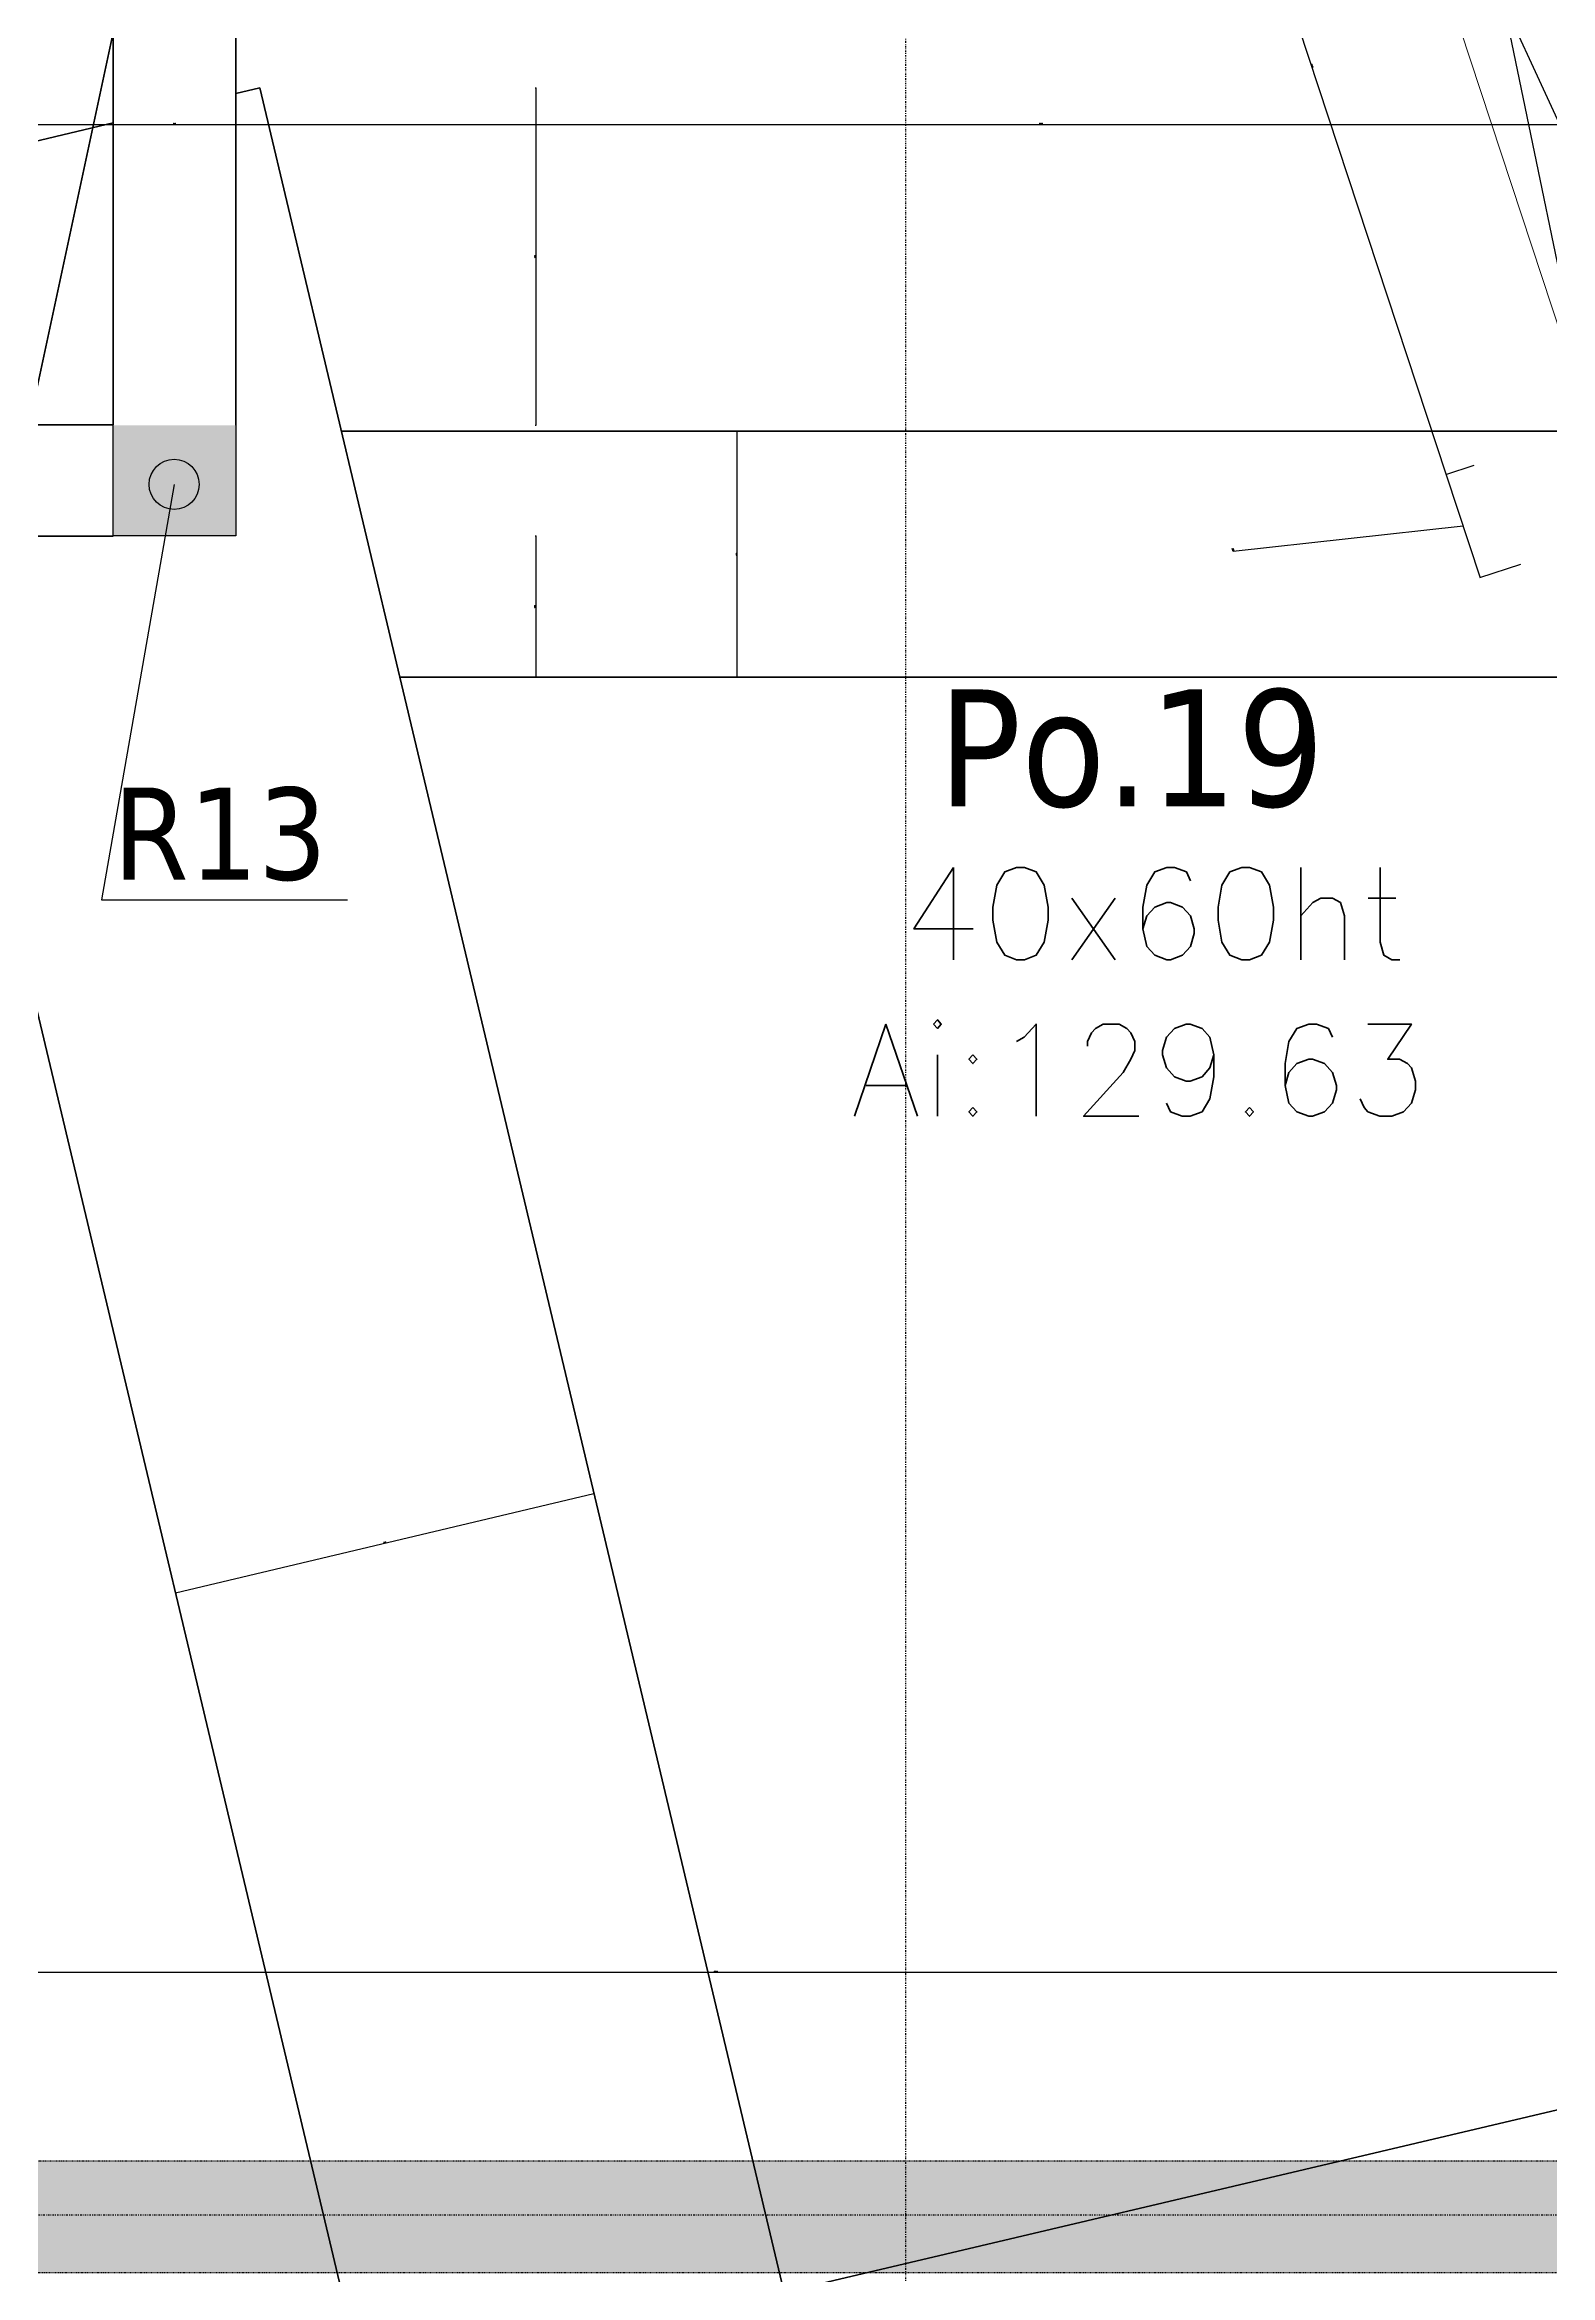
# Model space of a CAD drawing. Extents: x -12912 to 27386, y 1818 to 8189.
# Drawn here: x 1058.2 to 1303.3, y 6630.1 to 6992.9 of the extents above; entities that cross this region are included whole.
import ezdxf

# ---------------------------------------------------------------- set-up
doc = ezdxf.new("R2010")
doc.units = 0
doc.header["$MEASUREMENT"] = 0
for name, pattern in [('CACHE2', [4.7625, 3.175, -1.5875]), ('GrDotted', [0.4, 0.1, -0.1, 0.1, -0.1]), ('GrFeatureAxis', [0.85, 0.25, -0.2, 0.1, -0.2, 0.1]), ('STRICHPUNKT2_S11', [0.9, 0.7, -0.1, 0, -0.1])]:
    doc.linetypes.add(name, pattern=pattern)
doc.layers.get('0').update_dxf_attribs({"linetype": 'CONTINUOUS'})
doc.layers.get('DEFPOINTS').update_dxf_attribs({"linetype": 'CONTINUOUS'})
for name, color, linetype, lineweight in [('STR_AXES', 4, 'STRICHPUNKT2_S11', 25), ('STR_DALLES', 103, 'CONTINUOUS', 35), ('STR_dob_dalles', 130, 'CONTINUOUS', 35), ('STR_POUTRES', 102, 'CONTINUOUS', 35), ('STR_VOILES', 6, 'CONTINUOUS', 70)]:
    doc.layers.add(name, color=color, linetype=linetype, lineweight=lineweight)
for name, color, linetype in [('STR_AXES_REPERE', 1, 'CONTINUOUS'), ('STR_COTATION', 1, 'CONTINUOUS'), ('STR_dob_liaisons_voiles', 23, 'CONTINUOUS'), ('STR_OPENING', 161, 'CONTINUOUS'), ('STR_SURCH', 9, 'CACHE2'), ('STR_TXT', 102, 'CONTINUOUS')]:
    doc.layers.add(name, color=color, linetype=linetype)
doc.styles.add('EPAIS', font='TAHOMA.TTF')
doc.styles.add('FIN', font='romans.shx')
doc.styles.add('GrDimensions', font='simplex.shx')
doc.dimstyles.new('GrDimensions', dxfattribs={"dimtxt": 0.09, "dimasz": 0.05, "dimexe": 0.07, "dimexo": 0, "dimgap": 0.05, "dimtad": 1, "dimzin": 0, "dimdsep": 46, "dimtxsty": 'GrDimensions', "dimblk": 'ARCHTICK', "dimblk1": 'ARCHTICK', "dimblk2": 'ARCHTICK', "dimcen": 0.09, "dimadec": 0, "dimazin": 0, "dimtfac": 1, "dimtdec": 4, "dimtmove": 0, "dimatfit": 3, "dimldrblk": 'OPEN30', "dimfxl": 0, "dimtolj": 1, "dimtzin": 0, "dimarcsym": 0})
doc.dimstyles.new('nOVO', dxfattribs={"dimscale": 1.3, "dimtxt": 0.09, "dimasz": 0.05, "dimexe": 0.07, "dimexo": 0, "dimgap": 0.05, "dimtad": 1, "dimzin": 0, "dimdsep": 46, "dimtxsty": 'GrDimensions', "dimblk": 'ARCHTICK', "dimcen": 0.09, "dimadec": 0, "dimazin": 0, "dimtfac": 1, "dimtmove": 0, "dimatfit": 3, "dimldrblk": 'OPEN30', "dimfxl": 0, "dimtolj": 1, "dimtzin": 0, "dimarcsym": 0})
doc.dimstyles.new('Novo_MALKO', dxfattribs={"dimscale": 1.3, "dimtxt": 0.09, "dimasz": 0.05, "dimexe": 0.07, "dimexo": 0, "dimgap": 0.05, "dimtad": 1, "dimdec": 0, "dimlfac": 100, "dimzin": 0, "dimdsep": 46, "dimtxsty": 'GrDimensions', "dimblk": 'ARCHTICK', "dimcen": 0.09, "dimadec": 0, "dimazin": 0, "dimtfac": 1, "dimtdec": 0, "dimtmove": 0, "dimatfit": 3, "dimldrblk": 'OPEN30', "dimfxl": 0, "dimtolj": 1, "dimtzin": 0, "dimarcsym": 0})

# ---------------------------------------------------------------- blocks, each defined once
blk = doc.blocks.new('_ArchTick')
at = {"color": 0, "linetype": 'ByBlock', "const_width": 0.15}
blk.add_lwpolyline([(-0.5, -0.5), (0.5, 0.5)], dxfattribs=at)
blk = doc.blocks.new('*D107')
at = {"layer": 'DEFPOINTS', "color": 0, "ltscale": 4.5}
for p in [(1069.36, 6979.94), (580.02, 6931.01), (1069.36, 6931.06)]:
    blk.add_point(p, dxfattribs=at)
at = {"layer": 'STR_COTATION', "color": 0, "lineweight": -2, "ltscale": 4.5}
for p, q in [((580.02, 6979.85), (580.02, 6980.03)), ((580.02, 6979.94), (1069.36, 6979.94)), ((1069.36, 6979.85), (1069.36, 6980.03))]:
    blk.add_line(p, q, dxfattribs=at)
at = {"layer": 'STR_COTATION', "color": 0, "lineweight": -2, "ltscale": 4.5, "xscale": 0.065, "yscale": 0.065, "zscale": 0.065, "rotation": 180}
blk.add_blockref('_ArchTick', (580.02, 6979.94), dxfattribs=at)
at = {"layer": 'STR_COTATION', "color": 0, "lineweight": -2, "ltscale": 4.5, "xscale": 0.065, "yscale": 0.065, "zscale": 0.065}
blk.add_blockref('_ArchTick', (1069.36, 6979.94), dxfattribs=at)
at = {"layer": 'STR_COTATION', "color": 0, "ltscale": 4.5, "insert": (824.69, 6980.06), "char_height": 0.117, "attachment_point": 5, "style": 'GrDimensions'}
blk.add_mtext('\\A1;489.34', dxfattribs=at)
blk = doc.blocks.new('_Open30')
at = {"color": 0, "linetype": 'ByBlock', "lineweight": -2}
for p, q in [((-1, 0.3), (0, 0)), ((0, 0), (-1, -0.3)), ((0, 0), (-1, 0))]:
    blk.add_line(p, q, dxfattribs=at)
blk = doc.blocks.new('*D108')
at = {"layer": 'DEFPOINTS', "color": 0, "ltscale": 4.5}
for p in [(1089.36, 6979.94), (1069.36, 6931.06), (1089.36, 6931.01)]:
    blk.add_point(p, dxfattribs=at)
at = {"layer": 'STR_COTATION', "color": 0, "lineweight": -2, "ltscale": 4.5}
for p, q in [((1069.36, 6979.85), (1069.36, 6980.03)), ((1069.36, 6979.94), (1089.36, 6979.94)), ((1089.36, 6979.85), (1089.36, 6980.03))]:
    blk.add_line(p, q, dxfattribs=at)
at = {"layer": 'STR_COTATION', "color": 0, "lineweight": -2, "ltscale": 4.5, "xscale": 0.065, "yscale": 0.065, "zscale": 0.065, "rotation": 180}
blk.add_blockref('_ArchTick', (1069.36, 6979.94), dxfattribs=at)
at = {"layer": 'STR_COTATION', "color": 0, "lineweight": -2, "ltscale": 4.5, "xscale": 0.065, "yscale": 0.065, "zscale": 0.065}
blk.add_blockref('_ArchTick', (1089.36, 6979.94), dxfattribs=at)
at = {"layer": 'STR_COTATION', "color": 0, "ltscale": 4.5, "insert": (1079.36, 6980.06), "char_height": 0.117, "attachment_point": 5, "style": 'GrDimensions'}
blk.add_mtext('\\A1;2000', dxfattribs=at)
blk = doc.blocks.new('*D156')
at = {"layer": 'DEFPOINTS', "color": 0, "ltscale": 4.5}
for p in [(1351.36, 6979.94), (1351.36, 6976.98), (1089.36, 6931.01)]:
    blk.add_point(p, dxfattribs=at)
at = {"layer": 'STR_COTATION', "color": 0, "lineweight": -2, "ltscale": 4.5}
for p, q in [((1089.36, 6979.85), (1089.36, 6980.03)), ((1089.36, 6979.94), (1351.36, 6979.94)), ((1351.36, 6979.85), (1351.36, 6980.03))]:
    blk.add_line(p, q, dxfattribs=at)
at = {"layer": 'STR_COTATION', "color": 0, "lineweight": -2, "ltscale": 4.5, "xscale": 0.065, "yscale": 0.065, "zscale": 0.065, "rotation": 180}
blk.add_blockref('_ArchTick', (1089.36, 6979.94), dxfattribs=at)
at = {"layer": 'STR_COTATION', "color": 0, "lineweight": -2, "ltscale": 4.5, "xscale": 0.065, "yscale": 0.065, "zscale": 0.065}
blk.add_blockref('_ArchTick', (1351.36, 6979.94), dxfattribs=at)
at = {"layer": 'STR_COTATION', "color": 0, "ltscale": 4.5, "insert": (1220.36, 6980.06), "char_height": 0.117, "attachment_point": 5, "style": 'GrDimensions'}
blk.add_mtext('\\A1;262.00', dxfattribs=at)
blk = doc.blocks.new('*D229')
at = {"layer": 'DEFPOINTS', "color": 0, "linetype": 'Continuous'}
for p in [(1649.02, 6679.37), (1649.02, 6675.03), (685.9, 6648.64)]:
    blk.add_point(p, dxfattribs=at)
at = {"layer": 'STR_COTATION', "color": 0, "linetype": 'Continuous', "lineweight": -2}
for p, q in [((685.9, 6648.64), (685.9, 6679.46)), ((685.9, 6679.37), (1649.02, 6679.37)), ((1649.02, 6675.03), (1649.02, 6679.46))]:
    blk.add_line(p, q, dxfattribs=at)
at = {"layer": 'STR_COTATION', "color": 0, "linetype": 'Continuous', "lineweight": -2, "xscale": 0.065, "yscale": 0.065, "zscale": 0.065, "rotation": 180}
blk.add_blockref('_ArchTick', (685.9, 6679.37), dxfattribs=at)
at = {"layer": 'STR_COTATION', "color": 0, "linetype": 'Continuous', "lineweight": -2, "xscale": 0.065, "yscale": 0.065, "zscale": 0.065}
blk.add_blockref('_ArchTick', (1649.02, 6679.37), dxfattribs=at)
at = {"layer": 'STR_COTATION', "color": 0, "linetype": 'Continuous', "lineweight": -3, "insert": (1167.46, 6679.49), "char_height": 0.117, "attachment_point": 5, "style": 'GrDimensions'}
blk.add_mtext('\\A1;963.12', dxfattribs=at)
blk = doc.blocks.new('*D241')
at = {"layer": 'DEFPOINTS', "color": 0, "linetype": 'Continuous'}
for p in [(1249.66, 7058.29), (1290.79, 6924.44), (1286.29, 6922.96)]:
    blk.add_point(p, dxfattribs=at)
at = {"layer": 'STR_COTATION', "color": 0, "linetype": 'Continuous', "lineweight": -2}
for p, q in [((1249.66, 7058.29), (1242.39, 7055.9)), ((1242.48, 7055.93), (1286.29, 6922.96)), ((1290.79, 6924.44), (1286.2, 6922.93))]:
    blk.add_line(p, q, dxfattribs=at)
at = {"layer": 'STR_COTATION', "color": 0, "linetype": 'Continuous', "lineweight": -2, "xscale": 0.065, "yscale": 0.065, "zscale": 0.065}
for p, rotation in [((1242.48, 7055.93), 108.2373573360459), ((1286.29, 6922.96), 288.2373573360459)]:
    blk.add_blockref('_ArchTick', p, dxfattribs=dict(at, rotation=rotation))
at = {"layer": 'STR_COTATION', "color": 0, "linetype": 'Continuous', "lineweight": -3, "insert": (1264.5, 6989.48), "char_height": 0.117, "attachment_point": 5, "rotation": 288.2374, "style": 'GrDimensions'}
blk.add_mtext('\\A1;140.00', dxfattribs=at)
blk = doc.blocks.new('*D242')
at = {"layer": 'DEFPOINTS', "color": 0, "linetype": 'Continuous'}
for p in [(1290.79, 6924.44), (1291.82, 6906.19), (1298.39, 6908.35)]:
    blk.add_point(p, dxfattribs=at)
at = {"layer": 'STR_COTATION', "color": 0, "linetype": 'Continuous', "lineweight": -2}
for p, q in [((1290.79, 6924.44), (1286.2, 6922.93)), ((1286.29, 6922.96), (1291.82, 6906.19)), ((1289.05, 6914.57), (1251.64, 6910.49)), ((1251.64, 6910.49), (1251.47, 6910.98)), ((1298.39, 6908.35), (1291.73, 6906.16))]:
    blk.add_line(p, q, dxfattribs=at)
at = {"layer": 'STR_COTATION', "color": 0, "linetype": 'Continuous', "lineweight": -2, "xscale": 0.065, "yscale": 0.065, "zscale": 0.065}
for p, rotation in [((1286.29, 6922.96), 108.2373573360459), ((1291.82, 6906.19), 288.2373573360459)]:
    blk.add_blockref('_ArchTick', p, dxfattribs=dict(at, rotation=rotation))
at = {"layer": 'STR_COTATION', "color": 0, "linetype": 'Continuous', "lineweight": -3, "insert": (1251.67, 6910.77), "char_height": 0.117, "attachment_point": 5, "rotation": 288.2374, "style": 'GrDimensions'}
blk.add_mtext('\\A1;1766', dxfattribs=at)
blk = doc.blocks.new('*D741')
at = {"layer": 'DEFPOINTS', "color": 0, "ltscale": 4.5}
for p in [(582.96, 6912.92), (1069.36, 6912.97), (1044.08, 6890.01), (990.58, 6879.99), (1180.52, 6316.71)]:
    blk.add_point(p, dxfattribs=at)
at = {"layer": 'STR_COTATION', "color": 0, "lineweight": -2, "ltscale": 4.5}
blk.add_arc((1038.62, 6912.96), 58.27, 180.0056, 283.3865, dxfattribs=at)
at = {"layer": 'STR_COTATION', "color": 0, "lineweight": -2, "ltscale": 4.5, "xscale": 0.065, "yscale": 0.065, "zscale": 0.065}
for p, rotation in [((980.35, 6912.96), 90.00564943795904), ((1052.11, 6856.28), 13.38652171924021)]:
    blk.add_blockref('_ArchTick', p, dxfattribs=dict(at, rotation=rotation))
at = {"layer": 'STR_COTATION', "color": 0, "ltscale": 4.5, "insert": (1002.58, 6867.34), "char_height": 0.117, "attachment_point": 5, "rotation": 321.6961, "style": 'GrDimensions'}
blk.add_mtext('\\A1;103°', dxfattribs=at)
blk = doc.blocks.new('*D742')
at = {"layer": 'DEFPOINTS', "color": 0, "ltscale": 4.5}
for p in [(1147.06, 6759.65), (1147.62, 6757.27), (1078.96, 6743.44)]:
    blk.add_point(p, dxfattribs=at)
at = {"layer": 'STR_COTATION', "color": 0, "lineweight": -2, "ltscale": 4.5}
for p, q in [((1079.53, 6741.07), (1147.62, 6757.27)), ((1147.6, 6757.36), (1147.65, 6757.18)), ((1079.51, 6741.16), (1079.55, 6740.98))]:
    blk.add_line(p, q, dxfattribs=at)
at = {"layer": 'STR_COTATION', "color": 0, "lineweight": -2, "ltscale": 4.5, "xscale": 0.065, "yscale": 0.065, "zscale": 0.065}
for p, rotation in [((1147.62, 6757.27), 13.38652171922294), ((1079.53, 6741.07), 193.3865217192229)]:
    blk.add_blockref('_ArchTick', p, dxfattribs=dict(at, rotation=rotation))
at = {"layer": 'STR_COTATION', "color": 0, "ltscale": 4.5, "insert": (1113.55, 6749.29), "char_height": 0.117, "attachment_point": 5, "rotation": 13.3865, "style": 'GrDimensions'}
blk.add_mtext('\\A1;7000', dxfattribs=at)
blk = doc.blocks.new('*D743')
at = {"layer": 'DEFPOINTS', "color": 0, "ltscale": 4.5}
for p in [(1093.22, 6985.87), (1089.36, 6931.01), (1138.14, 6931.01)]:
    blk.add_point(p, dxfattribs=at)
at = {"layer": 'STR_COTATION', "color": 0, "lineweight": -2, "ltscale": 4.5}
for p, q in [((1138.04, 6985.87), (1138.23, 6985.87)), ((1138.14, 6985.87), (1138.14, 6931.01)), ((1138.04, 6931.01), (1138.23, 6931.01))]:
    blk.add_line(p, q, dxfattribs=at)
at = {"layer": 'STR_COTATION', "color": 0, "lineweight": -2, "ltscale": 4.5, "xscale": 0.065, "yscale": 0.065, "zscale": 0.065}
for p, rotation in [((1138.14, 6985.87), 90), ((1138.14, 6931.01), 270)]:
    blk.add_blockref('_ArchTick', p, dxfattribs=dict(at, rotation=rotation))
at = {"layer": 'STR_COTATION', "color": 0, "ltscale": 4.5, "insert": (1138.01, 6958.44), "char_height": 0.117, "attachment_point": 5, "rotation": 90, "style": 'GrDimensions'}
blk.add_mtext('\\A1;5485', dxfattribs=at)
blk = doc.blocks.new('*D744')
at = {"layer": 'DEFPOINTS', "color": 0, "ltscale": 4.5}
for p in [(1089.36, 6913.01), (1116.03, 6890.01), (1138.14, 6890.01)]:
    blk.add_point(p, dxfattribs=at)
at = {"layer": 'STR_COTATION', "color": 0, "lineweight": -2, "ltscale": 4.5}
for p, q in [((1138.04, 6913.01), (1138.23, 6913.01)), ((1138.14, 6913.01), (1138.14, 6890.01)), ((1138.04, 6890.01), (1138.23, 6890.01))]:
    blk.add_line(p, q, dxfattribs=at)
at = {"layer": 'STR_COTATION', "color": 0, "lineweight": -2, "ltscale": 4.5, "xscale": 0.065, "yscale": 0.065, "zscale": 0.065}
for p, rotation in [((1138.14, 6913.01), 90), ((1138.14, 6890.01), 270)]:
    blk.add_blockref('_ArchTick', p, dxfattribs=dict(at, rotation=rotation))
at = {"layer": 'STR_COTATION', "color": 0, "ltscale": 4.5, "insert": (1138.01, 6901.51), "char_height": 0.117, "attachment_point": 5, "rotation": 90, "style": 'GrDimensions'}
blk.add_mtext('\\A1;2300', dxfattribs=at)
blk = doc.blocks.new('*D745')
at = {"layer": 'DEFPOINTS', "color": 0, "ltscale": 4.5}
for p in [(1170.94, 6930.01), (1174.25, 6930.01), (1174.25, 6890.01)]:
    blk.add_point(p, dxfattribs=at)
at = {"layer": 'STR_COTATION', "color": 0, "lineweight": -2, "ltscale": 4.5}
for p, q in [((1171.03, 6930.01), (1170.85, 6930.01)), ((1170.94, 6890.01), (1170.94, 6930.01)), ((1171.03, 6890.01), (1170.85, 6890.01))]:
    blk.add_line(p, q, dxfattribs=at)
at = {"layer": 'STR_COTATION', "color": 0, "lineweight": -2, "ltscale": 4.5, "xscale": 0.065, "yscale": 0.065, "zscale": 0.065}
for p, rotation in [((1170.94, 6930.01), 90), ((1170.94, 6890.01), 270)]:
    blk.add_blockref('_ArchTick', p, dxfattribs=dict(at, rotation=rotation))
at = {"layer": 'STR_COTATION', "color": 0, "ltscale": 4.5, "insert": (1170.81, 6910.01), "char_height": 0.117, "attachment_point": 5, "rotation": 90, "style": 'GrDimensions'}
blk.add_mtext('\\A1;4000', dxfattribs=at)
blk = doc.blocks.new('*D867')
at = {"layer": 'DEFPOINTS', "color": 0, "linetype": 'Continuous'}
for p in [(1069.36, 7006.47), (1069.36, 6997.37), (919.67, 6974)]:
    blk.add_point(p, dxfattribs=at)
at = {"layer": 'STR_COTATION', "color": 0, "linetype": 'Continuous', "lineweight": -2}
for p, q in [((919.67, 6974), (919.67, 7006.57)), ((919.67, 7006.47), (1069.36, 7006.47)), ((1069.36, 6997.37), (1069.36, 7006.57))]:
    blk.add_line(p, q, dxfattribs=at)
at = {"layer": 'STR_COTATION', "color": 0, "linetype": 'Continuous', "lineweight": -2, "xscale": 0.065, "yscale": 0.065, "zscale": 0.065, "rotation": 180}
blk.add_blockref('_ArchTick', (919.67, 7006.47), dxfattribs=at)
at = {"layer": 'STR_COTATION', "color": 0, "linetype": 'Continuous', "lineweight": -2, "xscale": 0.065, "yscale": 0.065, "zscale": 0.065}
blk.add_blockref('_ArchTick', (1069.36, 7006.47), dxfattribs=at)
at = {"layer": 'STR_COTATION', "color": 0, "linetype": 'Continuous', "lineweight": -3, "insert": (994.51, 7006.6), "char_height": 0.117, "attachment_point": 5, "style": 'GrDimensions'}
blk.add_mtext('\\A1;149.69', dxfattribs=at)

msp = doc.modelspace()

# ---------------------------------------------------------------- hatches: boundary and pattern name
at = {"layer": 'STR_AXES_REPERE', "linetype": 'Continuous'}
msp.add_hatch(color=256, dxfattribs=at).paths.add_polyline_path([(1069.361, 6913.014), (1069.361, 6931.014), (1089.361, 6931.014), (1089.361, 6913.014)])
at = {"layer": 'STR_dob_liaisons_voiles', "ltscale": 4.5}
h = msp.add_hatch(color=256, dxfattribs=at)
h.paths.add_polyline_path([(1080.786, 6925.179, 0.0938149), (1079.298, 6925.46), (1079.298, 6921.391)])
h.paths.add_polyline_path([(1079.298, 6921.391), (1079.298, 6917.321, 0.4142136), (1083.368, 6921.391, 0.3084139), (1080.786, 6925.179)])
h.paths.add_polyline_path([(1079.298, 6925.46, 0.4142136), (1075.229, 6921.391, 0.4142136), (1079.298, 6917.321)])
at = {"layer": 'STR_SURCH', "linetype": 'Continuous'}
h = msp.add_hatch(dxfattribs=at)
h.set_pattern_fill('DOTS', color=256, scale=1.5, style=0)
h.set_pattern_definition([(0, (5243.0074, 5883.9378), (1.190625, 2.38125), [0, -2.38125])])
h.paths.add_polyline_path([(1649.024, 6648.637), (598.36, 6648.637), (598.36, 6630.539), (1667.122, 6630.539)])

# ---------------------------------------------------------------- linework, layer by layer
at = {"layer": 'STR_AXES', "linetype": 'GrFeatureAxis'}
for p, q in [((1198.36, 5622.963), (1198.36, 8022.963)), ((-1309.741, 6639.914), (7906.576, 6639.914))]:
    msp.add_line(p, q, dxfattribs=at)
at = {"layer": 'STR_AXES_REPERE', "linetype": 'Continuous'}
for p, q in [((1069.361, 6913.014), (1069.361, 6931.014)), ((1089.361, 6931.014), (1089.361, 6913.014)), ((1089.361, 6913.014), (1069.361, 6913.014))]:
    msp.add_line(p, q, dxfattribs=at)
at = {"layer": 'STR_DALLES', "linetype": 'Continuous', "lineweight": 20}
msp.add_line((1310.177, 6930.014), (1157.094, 7394.6), dxfattribs=at)
at = {"layer": 'STR_dob_dalles', "linetype": 'Continuous', "lineweight": 35}
for p, q in [((1155.841, 7398.425), (987.186, 6611.503)), ((2310.36, 6894.004), (1011.245, 6587.926))]:
    msp.add_line(p, q, dxfattribs=at)
at = {"layer": 'STR_dob_liaisons_voiles', "ltscale": 4.5}
for p, q in [((1079.298, 6921.391), (1067.489, 6853.805)), ((1067.489, 6853.805), (1107.524, 6853.805))]:
    msp.add_line(p, q, dxfattribs=at)
msp.add_circle((1079.298, 6921.391), 4.07, dxfattribs=at)
at = {"layer": 'STR_OPENING', "linetype": 'Continuous'}
for p, q in [((1309.935, 6930.749), (1281.318, 7068.724)), ((1325.132, 6935.756), (1266.122, 7063.716))]:
    msp.add_line(p, q, dxfattribs=at)
at = {"layer": 'STR_POUTRES', "linetype": 'Continuous'}
for p, q in [((1089.361, 6984.946), (1093.224, 6985.865)), ((1093.224, 6985.865), (1116.035, 6890.014)), ((1025.125, 6969.659), (1069.358, 6980.186)), ((1106.515, 6930.014), (1351.361, 6930.014)), ((1180.517, 6316.713), (1044.08, 6890.014)), ((1116.035, 6890.014), (1248.615, 6332.919)), ((1453.36, 6890.014), (1116.035, 6890.014))]:
    msp.add_line(p, q, dxfattribs=at)
at = {"layer": 'STR_SURCH', "linetype": 'GrDotted'}
for p, q in [((1599.024, 6648.637), (685.9, 6648.637)), ((598.36, 6630.539), (1667.122, 6630.539))]:
    msp.add_line(p, q, dxfattribs=at)
at = {"layer": 'STR_VOILES', "linetype": 'Continuous'}
for p, q in [((1069.358, 6931.063), (1069.358, 7386.751)), ((1089.361, 7372.281), (1089.361, 6931.014)), ((580.023, 6931.014), (1069.358, 6931.063)), ((1069.362, 6912.965), (582.957, 6912.917))]:
    msp.add_line(p, q, dxfattribs=at)

# ---------------------------------------------------------------- texts
at = {"layer": 'STR_dob_liaisons_voiles', "ltscale": 4.5, "style": 'EPAIS'}
msp.add_text('R13', height=15, dxfattribs=at).set_placement((1069.378, 6857.08))
at = {"layer": 'STR_TXT', "linetype": 'Continuous', "attachment_point": 1}
for s, insert, char_height, style in [('Po.19', (1203.642, 6888.024), 19, 'EPAIS'), ('40x60ht', (1197.743, 6859.067), 15, 'FIN'), ('Ai:129.63', (1189.355, 6833.601), 15, 'FIN')]:
    msp.add_mtext(s, dxfattribs=dict(at, insert=insert, char_height=char_height, style=style))

# ---------------------------------------------------------------- dimensions: what is measured, and where the dimension line sits
at = {"layer": 'STR_COTATION', "linetype": 'Continuous', "lineweight": -3}
dim = msp.add_linear_dim(base=(1286.291, 6922.958), p1=(1249.659, 7058.292), p2=(1290.788, 6924.44), angle=288.23736, dimstyle='GrDimensions', override={"dimscale": 1.3, "dimtmove": 1}, dxfattribs=at)
dim.commit()
dim.dimension.update_dxf_attribs({"geometry": '*D241', "text_midpoint": (1264.501, 6989.48)})
for base, p1, p2, override, picture, middle in [((1069.358, 7006.474), (919.669, 6973.998), (1069.358, 6997.374), {"dimscale": 1.3}, '*D867', (994.514, 7006.598)), ((1649.024, 6679.37), (685.9, 6648.637), (1649.024, 6675.032), {"dimscale": 1.3, "dimtmove": 1}, '*D229', (1167.462, 6679.494))]:
    dim = msp.add_linear_dim(base=base, p1=p1, p2=p2, dimstyle='GrDimensions', override=override, dxfattribs=at)
    dim.commit()
    dim.dimension.update_dxf_attribs({"geometry": picture, "text_midpoint": middle})
at = {"layer": 'STR_COTATION', "ltscale": 4.5}
for base, p1, p2, picture, middle in [((1138.135, 6931.014), (1093.224, 6985.865), (1089.361, 6931.014), '*D743', (1138.012, 6958.44)), ((1170.938, 6930.014), (1174.247, 6890.014), (1174.247, 6930.014), '*D745', (1170.815, 6910.014))]:
    dim = msp.add_linear_dim(base=base, p1=p1, p2=p2, angle=90, dimstyle='Novo_MALKO', dxfattribs=at)
    dim.commit()
    dim.dimension.update_dxf_attribs({"geometry": picture, "text_midpoint": middle})
for base, p1, p2, override, picture, middle in [((1069.3583, 6979.9374), (580.0232, 6931.0144), (1069.3583, 6931.0626), {"dimtmove": 1}, '*D107', (824.6908, 6980.0609)), ((1089.361, 6979.937), (1069.358, 6931.063), (1089.361, 6931.014), {"dimdec": 0, "dimlfac": 100, "dimtmove": 1}, '*D108', (1079.36, 6980.061)), ((1351.36, 6979.937), (1089.361, 6931.014), (1351.36, 6976.978), {"dimtmove": 1}, '*D156', (1220.36, 6980.061))]:
    dim = msp.add_linear_dim(base=base, p1=p1, p2=p2, dimstyle='nOVO', override=override, dxfattribs=at)
    dim.commit()
    dim.dimension.update_dxf_attribs({"geometry": picture, "text_midpoint": middle})
at = {"layer": 'STR_COTATION', "linetype": 'Continuous', "lineweight": -3}
dim = msp.add_linear_dim(base=(1291.816, 6906.189), p1=(1290.788, 6924.44), p2=(1298.385, 6908.353), angle=288.23736, dimstyle='GrDimensions', override={"dimscale": 1.3, "dimdec": 0, "dimlfac": 100, "dimzin": 0, "dimtmove": 1}, dxfattribs=at)
dim.commit()
dim.dimension.update_dxf_attribs({"geometry": '*D242', "text_midpoint": (1251.615, 6910.55), "dimtype": 160})
at = {"layer": 'STR_COTATION', "ltscale": 4.5}
dim = msp.add_angular_dim_2l(base=(990.581, 6879.989), line1=((1180.517, 6316.713), (1044.08, 6890.014)), line2=((1069.362, 6912.965), (582.957, 6912.917)), dimstyle='Novo_MALKO', dxfattribs=at)
dim.commit()
dim.dimension.update_dxf_attribs({"geometry": '*D741', "text_midpoint": (1002.58, 6867.336)})
dim = msp.add_linear_dim(base=(1138.135, 6890.014), p1=(1089.361, 6913.014), p2=(1116.035, 6890.014), angle=90, dimstyle='Novo_MALKO', dxfattribs=at)
dim.commit()
dim.dimension.update_dxf_attribs({"geometry": '*D744', "text_midpoint": (1138.135, 6901.514), "dimtype": 160})
dim = msp.add_aligned_dim(p1=(1078.961, 6743.445), p2=(1147.059, 6759.651), distance=-2.444, dimstyle='Novo_MALKO', dxfattribs=at)
dim.commit()
dim.dimension.update_dxf_attribs({"geometry": '*D742', "text_midpoint": (1113.547, 6749.29)})

doc.saveas('drawing.dxf')
